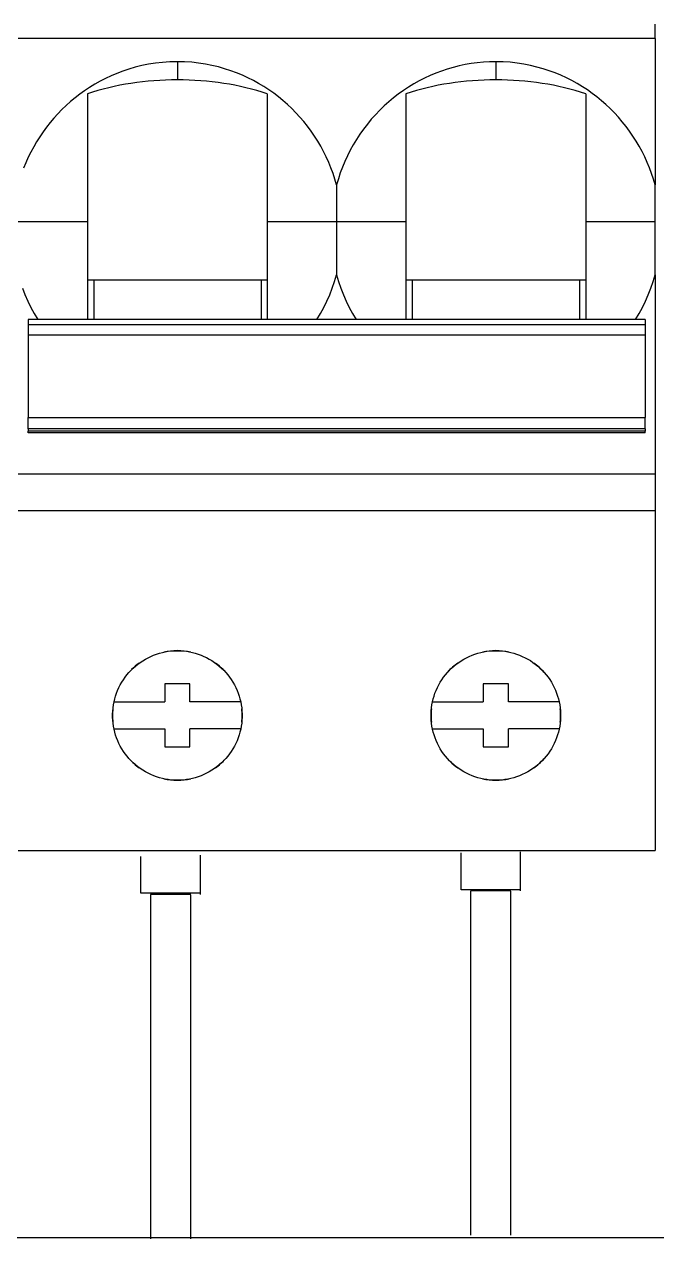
# Model space of a CAD drawing. Header units: millimetres. Extents: x 3609 to 5941, y 2453 to 3731.
# Drawn here: x 4253.9 to 4287.5, y 2543.5 to 2608.1 of the extents above; entities that cross this region are included whole.
import ezdxf

# ---------------------------------------------------------------- set-up
doc = ezdxf.new("R2010")
doc.units = ezdxf.units.MM

msp = doc.modelspace()

# ---------------------------------------------------------------- linework, layer by layer
for p, q in [((4287.449, 2607.375), (4287.449, 2608.134)), ((4287.449, 2607.375), (4253.546, 2607.375)), ((4287.449, 2607.375), (4287.449, 2599.592)), ((4259.446, 2605.751), (4259.118, 2605.642)), ((4259.784, 2605.849), (4259.446, 2605.751)), ((4260.133, 2605.935), (4259.784, 2605.849)), ((4260.491, 2606.007), (4260.133, 2605.935)), ((4260.859, 2606.065), (4260.491, 2606.007)), ((4261.237, 2606.108), (4260.859, 2606.065)), ((4261.624, 2606.135), (4261.237, 2606.108)), ((4262.021, 2606.144), (4261.624, 2606.135)), ((4262.408, 2606.135), (4262.021, 2606.144)), ((4262.021, 2606.144), (4262.021, 2605.177)), ((4262.785, 2606.11), (4262.408, 2606.135)), ((4263.153, 2606.069), (4262.785, 2606.11)), ((4263.513, 2606.014), (4263.153, 2606.069)), ((4263.864, 2605.945), (4263.513, 2606.014)), ((4264.207, 2605.863), (4263.864, 2605.945)), ((4264.54, 2605.769), (4264.207, 2605.863)), ((4264.863, 2605.664), (4264.54, 2605.769)), ((4265.177, 2605.548), (4264.863, 2605.664)), ((4276.388, 2605.748), (4276.078, 2605.644)), ((4276.702, 2605.84), (4276.388, 2605.748)), ((4277.019, 2605.92), (4276.702, 2605.84)), ((4277.339, 2605.988), (4277.019, 2605.92)), ((4277.661, 2606.044), (4277.339, 2605.988)), ((4277.986, 2606.088), (4277.661, 2606.044)), ((4278.312, 2606.119), (4277.986, 2606.088)), ((4278.641, 2606.138), (4278.312, 2606.119)), ((4278.973, 2606.144), (4278.641, 2606.138)), ((4278.973, 2606.144), (4278.973, 2605.177)), ((4279.36, 2606.135), (4278.973, 2606.144)), ((4279.738, 2606.11), (4279.36, 2606.135)), ((4280.108, 2606.069), (4279.738, 2606.11)), ((4280.469, 2606.013), (4280.108, 2606.069)), ((4280.821, 2605.944), (4280.469, 2606.013)), ((4281.164, 2605.861), (4280.821, 2605.944)), ((4281.497, 2605.767), (4281.164, 2605.861)), ((4281.821, 2605.661), (4281.497, 2605.767)), ((4282.135, 2605.545), (4281.821, 2605.661)), ((4257.906, 2605.103), (4257.624, 2604.945)), ((4258.196, 2605.253), (4257.906, 2605.103)), ((4258.494, 2605.393), (4258.196, 2605.253)), ((4258.801, 2605.522), (4258.494, 2605.393)), ((4259.118, 2605.642), (4258.801, 2605.522)), ((4265.482, 2605.422), (4265.177, 2605.548)), ((4265.778, 2605.286), (4265.482, 2605.422)), ((4266.067, 2605.14), (4265.778, 2605.286)), ((4266.349, 2604.985), (4266.067, 2605.14)), ((4274.886, 2605.119), (4274.602, 2604.96)), ((4275.176, 2605.267), (4274.886, 2605.119)), ((4275.471, 2605.404), (4275.176, 2605.267)), ((4275.772, 2605.53), (4275.471, 2605.404)), ((4276.078, 2605.644), (4275.772, 2605.53)), ((4282.44, 2605.419), (4282.135, 2605.545)), ((4282.737, 2605.283), (4282.44, 2605.419)), ((4283.026, 2605.136), (4282.737, 2605.283)), ((4283.308, 2604.98), (4283.026, 2605.136)), ((4256.828, 2604.417), (4256.579, 2604.225)), ((4257.085, 2604.601), (4256.828, 2604.417)), ((4257.351, 2604.777), (4257.085, 2604.601)), ((4257.233, 2604.441), (4257.233, 2597.624)), ((4257.624, 2604.945), (4257.351, 2604.777)), ((4266.624, 2604.82), (4266.349, 2604.985)), ((4266.891, 2604.646), (4266.624, 2604.82)), ((4266.81, 2604.441), (4266.81, 2597.624)), ((4267.15, 2604.464), (4266.891, 2604.646)), ((4267.401, 2604.274), (4267.15, 2604.464)), ((4273.784, 2604.419), (4273.524, 2604.219)), ((4274.051, 2604.61), (4273.784, 2604.419)), ((4274.323, 2604.791), (4274.051, 2604.61)), ((4274.184, 2604.441), (4274.184, 2597.624)), ((4274.602, 2604.96), (4274.323, 2604.791)), ((4283.583, 2604.815), (4283.308, 2604.98)), ((4283.849, 2604.642), (4283.583, 2604.815)), ((4283.761, 2604.441), (4283.761, 2597.624)), ((4284.108, 2604.459), (4283.849, 2604.642)), ((4284.359, 2604.269), (4284.108, 2604.459)), ((4256.106, 2603.817), (4255.881, 2603.602)), ((4256.339, 2604.025), (4256.106, 2603.817)), ((4256.579, 2604.225), (4256.339, 2604.025)), ((4267.644, 2604.076), (4267.401, 2604.274)), ((4267.881, 2603.868), (4267.644, 2604.076)), ((4268.11, 2603.653), (4267.881, 2603.868)), ((4273.028, 2603.789), (4272.791, 2603.561)), ((4273.272, 2604.008), (4273.028, 2603.789)), ((4273.524, 2604.219), (4273.272, 2604.008)), ((4284.602, 2604.07), (4284.359, 2604.269)), ((4284.838, 2603.863), (4284.602, 2604.07)), ((4285.067, 2603.647), (4284.838, 2603.863)), ((4255.454, 2603.147), (4255.252, 2602.908)), ((4255.664, 2603.378), (4255.454, 2603.147)), ((4255.881, 2603.602), (4255.664, 2603.378)), ((4268.331, 2603.428), (4268.11, 2603.653)), ((4268.546, 2603.196), (4268.331, 2603.428)), ((4268.752, 2602.955), (4268.546, 2603.196)), ((4272.345, 2603.078), (4272.135, 2602.824)), ((4272.564, 2603.324), (4272.345, 2603.078)), ((4272.791, 2603.561), (4272.564, 2603.324)), ((4285.288, 2603.423), (4285.067, 2603.647)), ((4285.502, 2603.19), (4285.288, 2603.423)), ((4285.708, 2602.95), (4285.502, 2603.19)), ((4255.059, 2602.662), (4254.874, 2602.41)), ((4255.252, 2602.908), (4255.059, 2602.662)), ((4268.95, 2602.707), (4268.752, 2602.955)), ((4269.139, 2602.452), (4268.95, 2602.707)), ((4269.32, 2602.189), (4269.139, 2602.452)), ((4271.934, 2602.561), (4271.743, 2602.29)), ((4272.135, 2602.824), (4271.934, 2602.561)), ((4285.905, 2602.702), (4285.708, 2602.95)), ((4286.094, 2602.447), (4285.905, 2602.702)), ((4286.274, 2602.185), (4286.094, 2602.447)), ((4254.531, 2601.886), (4254.373, 2601.614)), ((4254.698, 2602.151), (4254.531, 2601.886)), ((4254.874, 2602.41), (4254.698, 2602.151)), ((4269.491, 2601.92), (4269.32, 2602.189)), ((4269.653, 2601.645), (4269.491, 2601.92)), ((4271.56, 2602.011), (4271.388, 2601.726)), ((4271.743, 2602.29), (4271.56, 2602.011)), ((4286.445, 2601.917), (4286.274, 2602.185)), ((4286.606, 2601.642), (4286.445, 2601.917)), ((4254.225, 2601.338), (4254.086, 2601.056)), ((4254.373, 2601.614), (4254.225, 2601.338)), ((4269.804, 2601.364), (4269.653, 2601.645)), ((4269.946, 2601.078), (4269.804, 2601.364)), ((4271.077, 2601.139), (4270.938, 2600.839)), ((4271.227, 2601.435), (4271.077, 2601.139)), ((4271.388, 2601.726), (4271.227, 2601.435)), ((4286.757, 2601.361), (4286.606, 2601.642)), ((4286.899, 2601.076), (4286.757, 2601.361)), ((4253.958, 2600.771), (4253.839, 2600.482)), ((4254.086, 2601.056), (4253.958, 2600.771)), ((4270.078, 2600.788), (4269.946, 2601.078)), ((4270.198, 2600.495), (4270.078, 2600.788)), ((4270.308, 2600.198), (4270.198, 2600.495)), ((4270.811, 2600.534), (4270.695, 2600.225)), ((4270.938, 2600.839), (4270.811, 2600.534)), ((4287.03, 2600.787), (4286.899, 2601.076)), ((4287.15, 2600.494), (4287.03, 2600.787)), ((4287.26, 2600.197), (4287.15, 2600.494)), ((4270.408, 2599.897), (4270.308, 2600.198)), ((4270.497, 2599.592), (4270.408, 2599.897)), ((4270.591, 2599.911), (4270.497, 2599.592)), ((4270.695, 2600.225), (4270.591, 2599.911)), ((4287.359, 2599.897), (4287.26, 2600.197)), ((4287.449, 2599.592), (4287.359, 2599.897)), ((4270.497, 2599.592), (4270.497, 2599.266)), ((4270.497, 2599.266), (4270.497, 2598.94)), ((4287.449, 2597.624), (4287.449, 2599.592)), ((4270.497, 2598.94), (4270.497, 2598.613)), ((4270.497, 2598.613), (4270.497, 2598.284)), ((4270.497, 2598.284), (4270.497, 2597.953)), ((4270.497, 2597.953), (4270.497, 2597.624)), ((4257.233, 2597.624), (4253.546, 2597.624)), ((4257.233, 2597.624), (4257.233, 2592.424)), ((4270.497, 2597.624), (4266.81, 2597.624)), ((4266.81, 2597.624), (4266.81, 2592.424)), ((4274.184, 2597.624), (4270.497, 2597.624)), ((4270.497, 2597.624), (4270.497, 2597.36)), ((4270.497, 2597.36), (4270.497, 2597.097)), ((4274.184, 2597.624), (4274.184, 2592.424)), ((4287.449, 2597.624), (4283.761, 2597.624)), ((4283.761, 2597.624), (4283.761, 2592.424)), ((4287.449, 2594.804), (4287.449, 2597.624)), ((4270.497, 2597.097), (4270.497, 2596.835)), ((4270.497, 2596.835), (4270.497, 2596.574)), ((4270.497, 2596.574), (4270.497, 2596.314)), ((4270.497, 2596.314), (4270.497, 2596.055)), ((4270.497, 2596.055), (4270.497, 2595.799)), ((4270.497, 2595.799), (4270.497, 2595.546)), ((4270.497, 2595.546), (4270.497, 2595.296)), ((4270.391, 2594.446), (4270.497, 2594.804)), ((4270.497, 2595.296), (4270.497, 2595.049)), ((4270.497, 2595.049), (4270.497, 2594.804)), ((4270.497, 2594.804), (4270.603, 2594.445)), ((4287.343, 2594.446), (4287.449, 2594.804)), ((4287.449, 2594.804), (4287.449, 2584.196)), ((4253.772, 2594.096), (4253.906, 2593.75)), ((4257.233, 2594.54), (4257.568, 2594.54)), ((4257.568, 2594.54), (4266.475, 2594.54)), ((4257.568, 2594.54), (4257.568, 2592.424)), ((4266.475, 2594.54), (4266.81, 2594.54)), ((4266.475, 2594.54), (4266.475, 2592.424)), ((4270.136, 2593.749), (4270.271, 2594.095)), ((4270.271, 2594.095), (4270.391, 2594.446)), ((4270.603, 2594.445), (4270.724, 2594.094)), ((4270.724, 2594.094), (4270.858, 2593.748)), ((4274.184, 2594.54), (4274.52, 2594.54)), ((4274.52, 2594.54), (4283.426, 2594.54)), ((4274.52, 2594.54), (4274.52, 2592.424)), ((4283.426, 2594.54), (4283.761, 2594.54)), ((4283.426, 2594.54), (4283.426, 2592.424)), ((4287.087, 2593.749), (4287.222, 2594.095)), ((4287.222, 2594.095), (4287.343, 2594.446)), ((4253.906, 2593.75), (4254.056, 2593.409)), ((4254.056, 2593.409), (4254.22, 2593.074)), ((4269.823, 2593.073), (4269.987, 2593.408)), ((4269.987, 2593.408), (4270.136, 2593.749)), ((4270.858, 2593.748), (4271.007, 2593.408)), ((4271.007, 2593.408), (4271.171, 2593.074)), ((4286.774, 2593.073), (4286.938, 2593.408)), ((4286.938, 2593.408), (4287.087, 2593.749)), ((4254.22, 2593.074), (4254.398, 2592.745)), ((4254.398, 2592.745), (4254.589, 2592.424)), ((4269.454, 2592.424), (4269.645, 2592.745)), ((4269.645, 2592.745), (4269.823, 2593.073)), ((4271.171, 2593.074), (4271.349, 2592.745)), ((4271.349, 2592.745), (4271.541, 2592.424)), ((4286.405, 2592.424), (4286.596, 2592.745)), ((4286.596, 2592.745), (4286.774, 2593.073)), ((4254.072, 2592.424), (4254.072, 2592.163)), ((4286.922, 2592.424), (4254.072, 2592.424)), ((4254.072, 2592.163), (4254.072, 2591.621)), ((4254.072, 2592.163), (4286.922, 2592.163)), ((4286.922, 2592.424), (4286.922, 2592.163)), ((4286.922, 2592.163), (4286.922, 2591.621)), ((4254.072, 2591.621), (4254.072, 2587.208)), ((4254.072, 2591.621), (4286.922, 2591.621)), ((4286.922, 2591.621), (4286.922, 2587.208)), ((4254.072, 2586.607), (4254.072, 2587.208)), ((4254.072, 2587.208), (4286.922, 2587.208)), ((4286.922, 2586.607), (4286.922, 2587.208)), ((4254.072, 2586.607), (4254.072, 2586.481)), ((4286.922, 2586.607), (4254.072, 2586.607)), ((4286.922, 2586.481), (4254.072, 2586.481)), ((4254.072, 2586.403), (4254.072, 2586.481)), ((4286.922, 2586.403), (4254.072, 2586.403)), ((4286.922, 2586.607), (4286.922, 2586.481)), ((4286.922, 2586.403), (4286.922, 2586.481)), ((4287.449, 2584.196), (4253.546, 2584.196)), ((4287.449, 2584.196), (4287.449, 2582.268)), ((4253.546, 2582.268), (4287.449, 2582.268)), ((4287.449, 2582.268), (4287.449, 2564.179)), ((4260.911, 2574.626), (4261.066, 2574.674)), ((4261.066, 2574.674), (4261.222, 2574.715)), ((4261.222, 2574.715), (4261.379, 2574.749)), ((4261.379, 2574.749), (4261.538, 2574.775)), ((4261.538, 2574.775), (4261.698, 2574.794)), ((4261.698, 2574.794), (4261.859, 2574.806)), ((4261.859, 2574.806), (4262.021, 2574.809)), ((4262.021, 2574.809), (4262.184, 2574.806)), ((4262.184, 2574.806), (4262.345, 2574.794)), ((4262.345, 2574.794), (4262.505, 2574.775)), ((4262.505, 2574.775), (4262.663, 2574.749)), ((4262.663, 2574.749), (4262.82, 2574.715)), ((4262.82, 2574.715), (4262.976, 2574.674)), ((4262.976, 2574.674), (4263.131, 2574.626)), ((4277.863, 2574.626), (4278.017, 2574.674)), ((4278.017, 2574.674), (4278.173, 2574.715)), ((4278.173, 2574.715), (4278.331, 2574.749)), ((4278.331, 2574.749), (4278.489, 2574.775)), ((4278.489, 2574.775), (4278.649, 2574.794)), ((4278.649, 2574.794), (4278.81, 2574.806)), ((4278.81, 2574.806), (4278.973, 2574.809)), ((4278.973, 2574.809), (4279.135, 2574.806)), ((4279.135, 2574.806), (4279.296, 2574.794)), ((4279.296, 2574.794), (4279.456, 2574.775)), ((4279.456, 2574.775), (4279.614, 2574.749)), ((4279.614, 2574.749), (4279.772, 2574.715)), ((4279.772, 2574.715), (4279.928, 2574.674)), ((4279.928, 2574.674), (4280.082, 2574.626)), ((4259.791, 2573.991), (4259.916, 2574.092)), ((4259.916, 2574.092), (4260.047, 2574.188)), ((4260.047, 2574.188), (4260.182, 2574.277)), ((4260.182, 2574.277), (4260.321, 2574.361)), ((4260.321, 2574.361), (4260.464, 2574.437)), ((4260.464, 2574.437), (4260.61, 2574.507)), ((4260.61, 2574.507), (4260.759, 2574.57)), ((4260.759, 2574.57), (4260.911, 2574.626)), ((4263.131, 2574.626), (4263.283, 2574.57)), ((4263.283, 2574.57), (4263.433, 2574.507)), ((4263.433, 2574.507), (4263.579, 2574.438)), ((4263.579, 2574.438), (4263.722, 2574.361)), ((4263.722, 2574.361), (4263.861, 2574.278)), ((4263.861, 2574.278), (4263.995, 2574.188)), ((4263.995, 2574.188), (4264.126, 2574.093)), ((4264.126, 2574.093), (4264.251, 2573.991)), ((4276.742, 2573.991), (4276.868, 2574.092)), ((4276.868, 2574.092), (4276.998, 2574.188)), ((4276.998, 2574.188), (4277.133, 2574.277)), ((4277.133, 2574.277), (4277.272, 2574.361)), ((4277.272, 2574.361), (4277.415, 2574.437)), ((4277.415, 2574.437), (4277.561, 2574.507)), ((4277.561, 2574.507), (4277.711, 2574.57)), ((4277.711, 2574.57), (4277.863, 2574.626)), ((4280.082, 2574.626), (4280.235, 2574.57)), ((4280.235, 2574.57), (4280.384, 2574.507)), ((4280.384, 2574.507), (4280.53, 2574.437)), ((4280.53, 2574.437), (4280.673, 2574.361)), ((4280.673, 2574.361), (4280.812, 2574.278)), ((4280.812, 2574.278), (4280.947, 2574.188)), ((4280.947, 2574.188), (4281.077, 2574.093)), ((4281.077, 2574.093), (4281.203, 2573.991)), ((4259.148, 2573.267), (4259.241, 2573.4)), ((4259.241, 2573.4), (4259.34, 2573.528)), ((4259.34, 2573.528), (4259.445, 2573.652)), ((4259.445, 2573.652), (4259.555, 2573.771)), ((4259.555, 2573.771), (4259.67, 2573.883)), ((4259.67, 2573.883), (4259.791, 2573.991)), ((4264.251, 2573.991), (4264.372, 2573.884)), ((4264.372, 2573.884), (4264.488, 2573.771)), ((4264.488, 2573.771), (4264.598, 2573.653)), ((4264.598, 2573.653), (4264.703, 2573.529)), ((4264.703, 2573.529), (4264.801, 2573.4)), ((4264.801, 2573.4), (4264.894, 2573.268)), ((4276.1, 2573.267), (4276.192, 2573.4)), ((4276.192, 2573.4), (4276.291, 2573.528)), ((4276.291, 2573.528), (4276.396, 2573.652)), ((4276.396, 2573.652), (4276.506, 2573.771)), ((4276.506, 2573.771), (4276.622, 2573.883)), ((4276.622, 2573.883), (4276.742, 2573.991)), ((4281.203, 2573.991), (4281.323, 2573.884)), ((4281.323, 2573.884), (4281.439, 2573.771)), ((4281.439, 2573.771), (4281.549, 2573.653)), ((4281.549, 2573.653), (4281.654, 2573.529)), ((4281.654, 2573.529), (4281.753, 2573.401)), ((4281.753, 2573.401), (4281.845, 2573.268)), ((4258.843, 2572.698), (4258.909, 2572.845)), ((4258.909, 2572.845), (4258.982, 2572.989)), ((4258.982, 2572.989), (4259.062, 2573.13)), ((4259.062, 2573.13), (4259.148, 2573.267)), ((4261.351, 2573.038), (4261.351, 2572.08)), ((4262.692, 2573.038), (4261.351, 2573.038)), ((4262.692, 2572.08), (4262.692, 2573.038)), ((4264.894, 2573.268), (4264.981, 2573.131)), ((4264.981, 2573.131), (4265.06, 2572.99)), ((4265.06, 2572.99), (4265.133, 2572.846)), ((4265.133, 2572.846), (4265.199, 2572.699)), ((4275.795, 2572.698), (4275.861, 2572.845)), ((4275.861, 2572.845), (4275.933, 2572.989)), ((4275.933, 2572.989), (4276.013, 2573.13)), ((4276.013, 2573.13), (4276.1, 2573.267)), ((4278.302, 2573.038), (4278.302, 2572.08)), ((4279.643, 2573.038), (4278.302, 2573.038)), ((4279.643, 2572.08), (4279.643, 2573.038)), ((4281.845, 2573.268), (4281.932, 2573.131)), ((4281.932, 2573.131), (4282.012, 2572.991)), ((4282.012, 2572.991), (4282.084, 2572.847)), ((4282.084, 2572.847), (4282.15, 2572.7)), ((4258.62, 2571.921), (4258.65, 2572.081)), ((4258.65, 2572.081), (4258.687, 2572.239)), ((4258.65, 2572.08), (4261.351, 2572.08)), ((4258.687, 2572.239), (4258.732, 2572.395)), ((4258.732, 2572.395), (4258.784, 2572.548)), ((4258.784, 2572.548), (4258.843, 2572.698)), ((4265.393, 2572.08), (4262.692, 2572.08)), ((4265.199, 2572.699), (4265.258, 2572.549)), ((4265.258, 2572.549), (4265.31, 2572.396)), ((4265.31, 2572.396), (4265.355, 2572.24)), ((4265.355, 2572.24), (4265.393, 2572.082)), ((4265.393, 2572.082), (4265.423, 2571.922)), ((4275.571, 2571.922), (4275.601, 2572.081)), ((4275.601, 2572.081), (4275.639, 2572.239)), ((4275.601, 2572.08), (4278.302, 2572.08)), ((4275.639, 2572.239), (4275.684, 2572.395)), ((4275.684, 2572.395), (4275.736, 2572.548)), ((4275.736, 2572.548), (4275.795, 2572.698)), ((4282.345, 2572.08), (4279.643, 2572.08)), ((4282.15, 2572.7), (4282.21, 2572.55)), ((4282.21, 2572.55), (4282.262, 2572.397)), ((4282.262, 2572.397), (4282.306, 2572.241)), ((4282.306, 2572.241), (4282.344, 2572.083)), ((4282.344, 2572.083), (4282.374, 2571.924)), ((4258.574, 2571.439), (4258.582, 2571.6)), ((4258.575, 2571.278), (4258.574, 2571.439)), ((4258.582, 2571.6), (4258.597, 2571.761)), ((4258.597, 2571.761), (4258.62, 2571.921)), ((4265.423, 2571.922), (4265.446, 2571.762)), ((4265.446, 2571.762), (4265.461, 2571.601)), ((4265.461, 2571.601), (4265.468, 2571.44)), ((4265.468, 2571.44), (4265.468, 2571.279)), ((4275.526, 2571.44), (4275.533, 2571.601)), ((4275.526, 2571.279), (4275.526, 2571.44)), ((4275.533, 2571.601), (4275.548, 2571.762)), ((4275.548, 2571.762), (4275.571, 2571.922)), ((4282.374, 2571.924), (4282.397, 2571.764)), ((4282.397, 2571.764), (4282.412, 2571.603)), ((4282.412, 2571.603), (4282.42, 2571.442)), ((4282.42, 2571.442), (4282.42, 2571.281)), ((4258.582, 2571.117), (4258.575, 2571.278)), ((4258.598, 2570.956), (4258.582, 2571.117)), ((4258.621, 2570.795), (4258.598, 2570.956)), ((4258.651, 2570.636), (4258.621, 2570.795)), ((4265.422, 2570.797), (4265.392, 2570.637)), ((4265.445, 2570.957), (4265.422, 2570.797)), ((4265.461, 2571.118), (4265.445, 2570.957)), ((4265.468, 2571.279), (4265.461, 2571.118)), ((4275.534, 2571.118), (4275.526, 2571.279)), ((4275.549, 2570.957), (4275.534, 2571.118)), ((4275.572, 2570.797), (4275.549, 2570.957)), ((4275.602, 2570.637), (4275.572, 2570.797)), ((4282.374, 2570.799), (4282.344, 2570.639)), ((4282.397, 2570.959), (4282.374, 2570.799)), ((4282.412, 2571.12), (4282.397, 2570.959)), ((4282.42, 2571.281), (4282.412, 2571.12)), ((4258.65, 2570.643), (4261.351, 2570.643)), ((4258.689, 2570.478), (4258.651, 2570.636)), ((4258.734, 2570.323), (4258.689, 2570.478)), ((4258.786, 2570.17), (4258.734, 2570.323)), ((4258.845, 2570.02), (4258.786, 2570.17)), ((4261.351, 2570.643), (4261.351, 2569.686)), ((4265.393, 2570.643), (4262.692, 2570.643)), ((4262.692, 2569.686), (4262.692, 2570.643)), ((4265.257, 2570.171), (4265.198, 2570.021)), ((4265.309, 2570.324), (4265.257, 2570.171)), ((4265.354, 2570.48), (4265.309, 2570.324)), ((4265.392, 2570.637), (4265.354, 2570.48)), ((4275.601, 2570.643), (4278.302, 2570.643)), ((4275.64, 2570.48), (4275.602, 2570.637)), ((4275.685, 2570.324), (4275.64, 2570.48)), ((4275.737, 2570.172), (4275.685, 2570.324)), ((4275.796, 2570.022), (4275.737, 2570.172)), ((4278.302, 2570.643), (4278.302, 2569.686)), ((4282.345, 2570.643), (4279.643, 2570.643)), ((4279.643, 2569.686), (4279.643, 2570.643)), ((4282.209, 2570.173), (4282.15, 2570.023)), ((4282.261, 2570.326), (4282.209, 2570.173)), ((4282.306, 2570.482), (4282.261, 2570.326)), ((4282.344, 2570.639), (4282.306, 2570.482)), ((4258.911, 2569.873), (4258.845, 2570.02)), ((4258.984, 2569.729), (4258.911, 2569.873)), ((4259.064, 2569.589), (4258.984, 2569.729)), ((4259.151, 2569.452), (4259.064, 2569.589)), ((4261.351, 2569.686), (4262.692, 2569.686)), ((4264.979, 2569.59), (4264.893, 2569.453)), ((4265.059, 2569.73), (4264.979, 2569.59)), ((4265.132, 2569.874), (4265.059, 2569.73)), ((4265.198, 2570.021), (4265.132, 2569.874)), ((4275.862, 2569.875), (4275.796, 2570.022)), ((4275.935, 2569.731), (4275.862, 2569.875)), ((4276.014, 2569.591), (4275.935, 2569.731)), ((4276.101, 2569.454), (4276.014, 2569.591)), ((4278.302, 2569.686), (4279.643, 2569.686)), ((4281.932, 2569.592), (4281.845, 2569.455)), ((4282.012, 2569.733), (4281.932, 2569.592)), ((4282.084, 2569.876), (4282.012, 2569.733)), ((4282.15, 2570.023), (4282.084, 2569.876)), ((4259.244, 2569.32), (4259.151, 2569.452)), ((4259.343, 2569.191), (4259.244, 2569.32)), ((4259.447, 2569.068), (4259.343, 2569.191)), ((4259.557, 2568.95), (4259.447, 2569.068)), ((4259.673, 2568.837), (4259.557, 2568.95)), ((4259.794, 2568.73), (4259.673, 2568.837)), ((4264.37, 2568.838), (4264.25, 2568.731)), ((4264.486, 2568.95), (4264.37, 2568.838)), ((4264.596, 2569.069), (4264.486, 2568.95)), ((4264.701, 2569.192), (4264.596, 2569.069)), ((4264.8, 2569.32), (4264.701, 2569.192)), ((4264.893, 2569.453), (4264.8, 2569.32)), ((4276.193, 2569.322), (4276.101, 2569.454)), ((4276.292, 2569.194), (4276.193, 2569.322)), ((4276.397, 2569.07), (4276.292, 2569.194)), ((4276.507, 2568.952), (4276.397, 2569.07)), ((4276.622, 2568.839), (4276.507, 2568.952)), ((4276.743, 2568.732), (4276.622, 2568.839)), ((4281.324, 2568.84), (4281.203, 2568.733)), ((4281.439, 2568.952), (4281.324, 2568.84)), ((4281.549, 2569.071), (4281.439, 2568.952)), ((4281.654, 2569.194), (4281.549, 2569.071)), ((4281.753, 2569.323), (4281.654, 2569.194)), ((4281.845, 2569.455), (4281.753, 2569.323)), ((4259.919, 2568.629), (4259.794, 2568.73)), ((4260.049, 2568.534), (4259.919, 2568.629)), ((4260.184, 2568.444), (4260.049, 2568.534)), ((4260.323, 2568.361), (4260.184, 2568.444)), ((4260.465, 2568.285), (4260.323, 2568.361)), ((4260.611, 2568.215), (4260.465, 2568.285)), ((4260.761, 2568.153), (4260.611, 2568.215)), ((4263.432, 2568.216), (4263.283, 2568.153)), ((4263.578, 2568.285), (4263.432, 2568.216)), ((4263.721, 2568.362), (4263.578, 2568.285)), ((4263.86, 2568.445), (4263.721, 2568.362)), ((4263.994, 2568.534), (4263.86, 2568.445)), ((4264.125, 2568.63), (4263.994, 2568.534)), ((4264.25, 2568.731), (4264.125, 2568.63)), ((4276.868, 2568.631), (4276.743, 2568.732)), ((4276.998, 2568.535), (4276.868, 2568.631)), ((4277.133, 2568.446), (4276.998, 2568.535)), ((4277.272, 2568.363), (4277.133, 2568.446)), ((4277.415, 2568.286), (4277.272, 2568.363)), ((4277.561, 2568.216), (4277.415, 2568.286)), ((4277.711, 2568.153), (4277.561, 2568.216)), ((4280.385, 2568.216), (4280.235, 2568.153)), ((4280.531, 2568.286), (4280.385, 2568.216)), ((4280.674, 2568.363), (4280.531, 2568.286)), ((4280.813, 2568.446), (4280.674, 2568.363)), ((4280.948, 2568.536), (4280.813, 2568.446)), ((4281.078, 2568.631), (4280.948, 2568.536)), ((4281.203, 2568.733), (4281.078, 2568.631)), ((4260.913, 2568.097), (4260.761, 2568.153)), ((4261.067, 2568.049), (4260.913, 2568.097)), ((4261.223, 2568.008), (4261.067, 2568.049)), ((4261.38, 2567.974), (4261.223, 2568.008)), ((4261.538, 2567.948), (4261.38, 2567.974)), ((4261.698, 2567.929), (4261.538, 2567.948)), ((4261.859, 2567.918), (4261.698, 2567.929)), ((4262.021, 2567.914), (4261.859, 2567.918)), ((4262.184, 2567.918), (4262.021, 2567.914)), ((4262.345, 2567.929), (4262.184, 2567.918)), ((4262.505, 2567.948), (4262.345, 2567.929)), ((4262.663, 2567.974), (4262.505, 2567.948)), ((4262.821, 2568.008), (4262.663, 2567.974)), ((4262.977, 2568.049), (4262.821, 2568.008)), ((4263.131, 2568.097), (4262.977, 2568.049)), ((4263.283, 2568.153), (4263.131, 2568.097)), ((4277.863, 2568.098), (4277.711, 2568.153)), ((4278.017, 2568.049), (4277.863, 2568.098)), ((4278.174, 2568.008), (4278.017, 2568.049)), ((4278.331, 2567.974), (4278.174, 2568.008)), ((4278.489, 2567.948), (4278.331, 2567.974)), ((4278.649, 2567.929), (4278.489, 2567.948)), ((4278.81, 2567.918), (4278.649, 2567.929)), ((4278.973, 2567.914), (4278.81, 2567.918)), ((4279.136, 2567.918), (4278.973, 2567.914)), ((4279.297, 2567.929), (4279.136, 2567.918)), ((4279.457, 2567.948), (4279.297, 2567.929)), ((4279.615, 2567.974), (4279.457, 2567.948)), ((4279.773, 2568.008), (4279.615, 2567.974)), ((4279.929, 2568.049), (4279.773, 2568.008)), ((4280.083, 2568.098), (4279.929, 2568.049)), ((4280.235, 2568.153), (4280.083, 2568.098)), ((4253.546, 2564.179), (4287.449, 2564.179)), ((4260.086, 2561.902), (4260.086, 2563.862)), ((4263.25, 2561.839), (4263.25, 2563.926)), ((4277.122, 2562.089), (4277.122, 2564.049)), ((4280.286, 2562.026), (4280.286, 2564.113)), ((4263.25, 2561.902), (4260.086, 2561.902)), ((4262.744, 2561.839), (4260.592, 2561.839)), ((4260.592, 2561.831), (4260.592, 2543.525)), ((4262.744, 2543.525), (4262.744, 2561.822)), ((4280.286, 2562.089), (4277.122, 2562.089)), ((4279.779, 2562.026), (4277.628, 2562.026)), ((4277.628, 2562.018), (4277.628, 2543.712)), ((4279.779, 2543.712), (4279.779, 2562.009)), ((4171.042, 2543.584), (4431.542, 2543.584))]:
    msp.add_line(p, q)
for centre, start, end in [((4262.021, 2571.362), 78.02195, 101.98689), ((4278.973, 2571.362), 78.0223, 101.98385), ((4262.021, 2571.362), 126.0188, 135.00771), ((4262.021, 2571.362), 45.00498, 53.99285), ((4278.973, 2571.362), 126.01829, 138.01092), ((4278.973, 2571.362), 41.97924, 53.99016), ((4262.021, 2571.362), 174.06733, 180.00002), ((4262.021, 2571.362), 0, 5.9536), ((4278.973, 2571.362), 174.05467, 180.00002), ((4278.973, 2571.362), 0, 5.98179), ((4262.021, 2571.362), 180.00002, 186.04468), ((4262.021, 2571.362), 353.97655, 0), ((4278.973, 2571.362), 180.00002, 186.02675), ((4278.973, 2571.362), 354.00996, 0), ((4262.021, 2571.362), 222.02981, 234.02881), ((4262.021, 2571.362), 305.98005, 317.95596), ((4278.973, 2571.362), 225.00879, 233.98469), ((4278.973, 2571.362), 306.02079, 318.00196), ((4262.021, 2571.362), 258.02784, 281.97976), ((4278.973, 2571.362), 258.01598, 281.99008)]:
    msp.add_arc(centre, 3.448, start, end)
for centre, start_param, end_param in [((4262.021, 2598.862), 1.570796, 2.058304), ((4262.021, 2598.862), 1.083289, 1.570796), ((4278.973, 2598.862), 1.570796, 2.058304), ((4278.973, 2598.862), 1.083289, 1.570796)]:
    msp.add_ellipse(centre, major_axis=(10.223, 0), ratio=0.617722, start_param=start_param, end_param=end_param)

doc.saveas('drawing.dxf')
